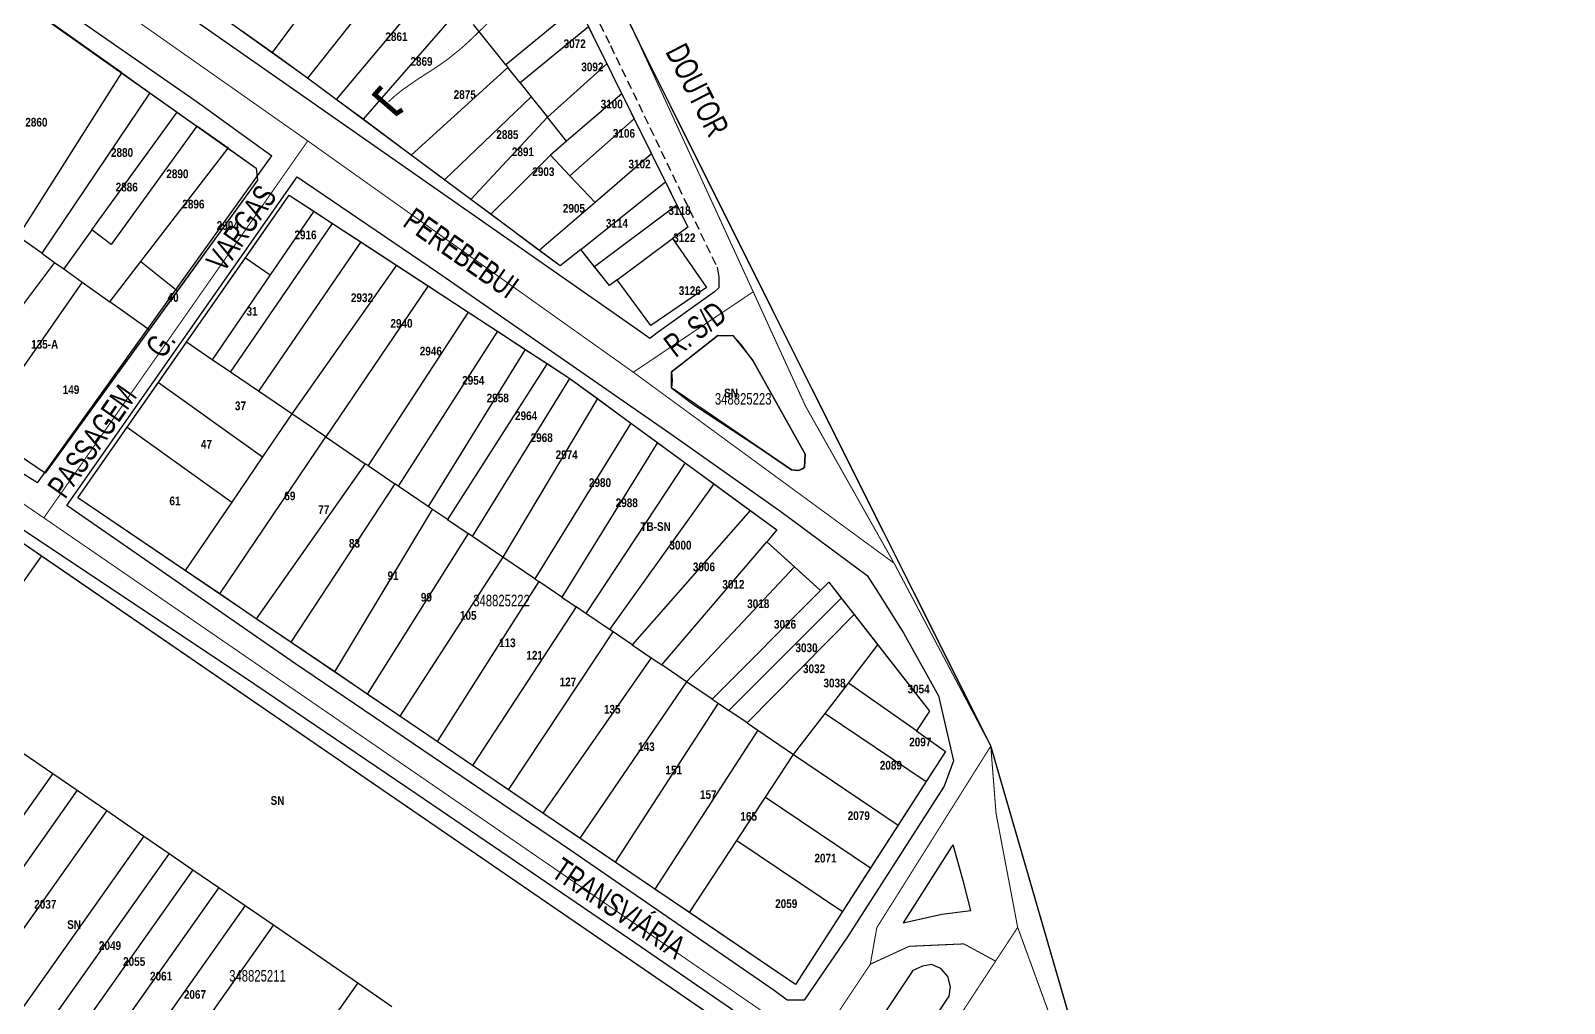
# Model space of a CAD drawing. Extents: x 203136 to 205923, y 4839890 to 4842982.
# Drawn here: x 205272.8 to 205537.9, y 4841732.7 to 4841901 of the extents above; entities that cross this region are included whole.
import ezdxf
from ezdxf.enums import TextEntityAlignment as Align

# ---------------------------------------------------------------- set-up
doc = ezdxf.new("R2010")
doc.units = 0
doc.header["$LTSCALE"] = 1.5
doc.header["$MEASUREMENT"] = 0
doc.linetypes.add('TRACO_15', pattern=[3, 2, -1])
for name, color, linetype in [('CD_MALHA_LOTES', 40, 'CONTINUOUS'), ('CD_TXT_QUADRA', 7, 'CONTINUOUS'), ('HD-CURSO-PERENE', 170, 'CONTINUOUS'), ('LM-LIM-SETOR-FISCAL', 7, 'CONTINUOUS'), ('RU-QUADRAS', 210, 'CONTINUOUS'), ('SV-EIXO-RUA-N-PAV', 6, 'CONTINUOUS'), ('SV-EIXO-RUA-PAV', 20, 'CONTINUOUS'), ('SV-PONTE-BUEIRO', 249, 'CONTINUOUS'), ('SV-RUA-NAO-PAV-S-GUIA-C-GUIA', 7, 'CONTINUOUS'), ('SV-RUA-PAVIM-S-GUIA-C-GUIA', 7, 'CONTINUOUS'), ('SV-TXT-RUA-N-PAV-S-GUIA-C-GUIA', 7, 'CONTINUOUS'), ('SV-TXT-RUA-PAV-S-GUIA-C-GUIA', 7, 'CONTINUOUS'), ('Th_NmrPort', 1, 'CONTINUOUS')]:
    doc.layers.add(name, color=color, linetype=linetype)
doc.styles.add('3488-25-2D_TXT$0$ARIAL', font='ARIAL.TTF')
doc.styles.add('ARIAL', font='ARIAL.TTF')
doc.styles.get("Standard").update_dxf_attribs({"font": 'swisscbo.ttf'})
doc.linetypes.add('Limite', pattern='A,20,-3,[130,ltypeshp.shx,S=6.35,R=0,X=0,Y=0],-3,20', length=46)

msp = doc.modelspace()

# ---------------------------------------------------------------- linework, layer by layer
at = {"layer": 'CD_MALHA_LOTES', "linetype": 'Continuous'}
for p, q in [((205328.87, 4841916.45), (205314.52, 4841897.19)), ((205335.72, 4841911.84), (205320.67, 4841892.79)), ((205341.31, 4841907.82), (205325.61, 4841889.11)), ((205367.43, 4841905.32), (205354.93, 4841895.05)), ((205288.56, 4841893.67), (205276.17, 4841902.47)), ((205346.38, 4841904.18), (205330.25, 4841885.66)), ((205314.52, 4841897.19), (205309.08, 4841901.08)), ((205354.93, 4841895.05), (205349.37, 4841902.03)), ((205369.23, 4841901.67), (205357.41, 4841891.94)), ((205369.23, 4841901.67), (205372.4, 4841895.28)), ((205320.67, 4841892.79), (205314.52, 4841897.19)), ((205355.28, 4841894.61), (205338.56, 4841879.47)), ((205354.93, 4841895.05), (205355.28, 4841894.61)), ((205357.41, 4841891.94), (205355.28, 4841894.61)), ((205372.4, 4841895.28), (205362.11, 4841886.03)), ((205372.4, 4841895.28), (205374.98, 4841890.07)), ((205270.64, 4841865.4), (205288.56, 4841893.67)), ((205288.56, 4841893.67), (205293.41, 4841890.24)), ((205325.61, 4841889.11), (205320.67, 4841892.79)), ((205357.41, 4841891.94), (205359.31, 4841889.54)), ((205293.41, 4841890.24), (205274.69, 4841862.5)), ((205293.41, 4841890.24), (205298.09, 4841886.91)), ((205344.3, 4841875.2), (205359.31, 4841889.54)), ((205359.31, 4841889.54), (205362.11, 4841886.03)), ((205374.98, 4841890.07), (205365.43, 4841881.86)), ((205374.98, 4841890.07), (205377.13, 4841885.73)), ((205283.36, 4841866.51), (205298.09, 4841886.91)), ((205298.09, 4841886.91), (205301.52, 4841884.47)), ((205330.25, 4841885.66), (205325.61, 4841889.11)), ((205301.52, 4841884.47), (205286.71, 4841863.98)), ((205306.91, 4841880.64), (205301.52, 4841884.47)), ((205338.56, 4841879.47), (205330.25, 4841885.66)), ((205362.11, 4841886.03), (205348.89, 4841871.79)), ((205365.43, 4841881.86), (205362.11, 4841886.03)), ((205377.13, 4841885.73), (205366.02, 4841875.89)), ((205377.13, 4841885.73), (205380.12, 4841879.68)), ((205365.43, 4841881.86), (205362.64, 4841879.47)), ((205291.84, 4841861.05), (205306.91, 4841880.64)), ((205306.91, 4841880.64), (205311.75, 4841877.21)), ((205344.3, 4841875.2), (205338.56, 4841879.47)), ((205362.64, 4841879.47), (205352.33, 4841869.23)), ((205366.02, 4841875.89), (205362.64, 4841879.47)), ((205380.12, 4841879.68), (205370.36, 4841871.29)), ((205380.12, 4841879.68), (205382.53, 4841874.82)), ((205311.75, 4841877.21), (205312, 4841875.13)), ((205312, 4841875.13), (205298.15, 4841856)), ((205348.89, 4841871.79), (205344.3, 4841875.2)), ((205366.02, 4841875.89), (205370.36, 4841871.29)), ((205367.89, 4841863.16), (205382.53, 4841874.82)), ((205382.53, 4841874.82), (205384.52, 4841870.8)), ((205309.91, 4841861.68), (205317.49, 4841872.55)), ((205317.49, 4841872.55), (205321.72, 4841869.78)), ((205352.33, 4841869.23), (205348.89, 4841871.79)), ((205370.36, 4841871.29), (205360.71, 4841862.99)), ((205384.52, 4841870.8), (205370.28, 4841860.15)), ((205384.52, 4841870.8), (205386.39, 4841867.02)), ((205321.72, 4841869.78), (205314.18, 4841858.76)), ((205321.72, 4841869.78), (205324.98, 4841867.65)), ((205360.71, 4841862.99), (205352.33, 4841869.23)), ((205274.69, 4841862.5), (205270.64, 4841865.4)), ((205283.36, 4841866.51), (205278.5, 4841859.78)), ((205286.71, 4841863.98), (205283.36, 4841866.51)), ((205307.35, 4841841.9), (205324.98, 4841867.65)), ((205324.98, 4841867.65), (205329.88, 4841864.45)), ((205386.39, 4841867.02), (205383.75, 4841865.05)), ((205329.88, 4841864.45), (205312.19, 4841838.61)), ((205329.88, 4841864.45), (205336.01, 4841860.44)), ((205364.31, 4841860.31), (205360.71, 4841862.99)), ((205367.89, 4841863.16), (205364.31, 4841860.31)), ((205370.28, 4841860.15), (205367.89, 4841863.16)), ((205374.15, 4841857.87), (205383.75, 4841865.05)), ((205383.75, 4841865.05), (205389.63, 4841856.54)), ((205276.93, 4841860.91), (205258.24, 4841836.03)), ((205274.69, 4841862.5), (205276.93, 4841860.91)), ((205276.93, 4841860.91), (205278.5, 4841859.78)), ((205286.47, 4841854.08), (205291.84, 4841861.05)), ((205291.84, 4841861.05), (205298.15, 4841856)), ((205299.72, 4841847.08), (205309.91, 4841861.68)), ((205309.91, 4841861.68), (205314.18, 4841858.76)), ((205336.01, 4841860.44), (205317.92, 4841834.72)), ((205336.01, 4841860.44), (205341.49, 4841856.85)), ((205372.85, 4841856.9), (205370.28, 4841860.15)), ((205281.69, 4841857.5), (205264.02, 4841832.1)), ((205278.5, 4841859.78), (205281.69, 4841857.5)), ((205281.69, 4841857.5), (205286.47, 4841854.08)), ((205314.18, 4841858.76), (205304.14, 4841844.08)), ((205374.15, 4841857.87), (205372.85, 4841856.9)), ((205380, 4841849.97), (205374.15, 4841857.87)), ((205298.15, 4841856), (205293.25, 4841849.23)), ((205341.49, 4841856.85), (205323.82, 4841830.71)), ((205341.49, 4841856.85), (205348.41, 4841852.32)), ((205389.63, 4841856.54), (205380, 4841849.97)), ((205293.25, 4841849.23), (205286.47, 4841854.08)), ((205348.41, 4841852.32), (205331.13, 4841825.75)), ((205348.41, 4841852.32), (205353.49, 4841849)), ((205293.25, 4841849.23), (205275.29, 4841824.43)), ((205294.87, 4841840.13), (205299.72, 4841847.08)), ((205304.14, 4841844.08), (205299.72, 4841847.08)), ((205353.49, 4841849), (205336.34, 4841822.21)), ((205353.49, 4841849), (205358.3, 4841845.86)), ((205383.58, 4841841.95), (205391.61, 4841848.24)), ((205391.61, 4841848.24), (205394.2, 4841848.24)), ((205394.2, 4841848.24), (205397.66, 4841843.92)), ((205358.3, 4841845.86), (205341.51, 4841818.7)), ((205358.3, 4841845.86), (205362.07, 4841843.39)), ((205307.35, 4841841.9), (205304.14, 4841844.08)), ((205312.19, 4841838.61), (205307.35, 4841841.9)), ((205362.07, 4841843.39), (205344.83, 4841816.44)), ((205362.07, 4841843.39), (205365.98, 4841840.83)), ((205383.58, 4841839.23), (205383.58, 4841841.95)), ((205397.66, 4841843.92), (205406.67, 4841827.76)), ((205289.48, 4841832.41), (205294.87, 4841840.13)), ((205294.87, 4841840.13), (205312.86, 4841827.25)), ((205349.15, 4841813.51), (205365.98, 4841840.83)), ((205365.98, 4841840.83), (205370.78, 4841837.34)), ((205404.33, 4841825.04), (205383.58, 4841839.23)), ((205317.92, 4841834.72), (205312.19, 4841838.61)), ((205370.78, 4841837.34), (205354.41, 4841809.94)), ((205370.78, 4841837.34), (205376.54, 4841833.12)), ((205317.92, 4841834.72), (205312.86, 4841827.25)), ((205323.82, 4841830.71), (205317.92, 4841834.72)), ((205275.29, 4841824.43), (205264.02, 4841832.1)), ((205280.96, 4841820.19), (205289.48, 4841832.41)), ((205289.48, 4841832.41), (205307.57, 4841819.45)), ((205376.54, 4841833.12), (205359.94, 4841806.18)), ((205376.54, 4841833.12), (205381.14, 4841829.75)), ((205305.47, 4841803.55), (205323.82, 4841830.71)), ((205323.82, 4841830.71), (205330.63, 4841826.09)), ((205381.14, 4841829.75), (205364.63, 4841803)), ((205381.14, 4841829.75), (205385.93, 4841826.25)), ((205312.86, 4841827.25), (205307.57, 4841819.45)), ((205330.63, 4841826.09), (205311.76, 4841799.28)), ((205331.13, 4841825.75), (205330.63, 4841826.09)), ((205331.13, 4841825.75), (205335.72, 4841822.63)), ((205385.93, 4841826.25), (205368.76, 4841800.2)), ((205385.93, 4841826.25), (205390.87, 4841822.63)), ((205406.67, 4841827.76), (205406.55, 4841825.41)), ((205405.56, 4841824.92), (205404.33, 4841825.04)), ((205406.55, 4841825.41), (205405.56, 4841824.92)), ((205335.72, 4841822.63), (205317.76, 4841795.21)), ((205336.34, 4841822.21), (205335.72, 4841822.63)), ((205341.51, 4841818.7), (205336.34, 4841822.21)), ((205390.87, 4841822.63), (205372.86, 4841797.41)), ((205390.87, 4841822.63), (205397.2, 4841818)), ((205299.52, 4841807.59), (205280.96, 4841820.19)), ((205307.57, 4841819.45), (205299.52, 4841807.59)), ((205325.35, 4841790.06), (205342.26, 4841818.19)), ((205342.26, 4841818.19), (205341.51, 4841818.7)), ((205344.83, 4841816.44), (205342.26, 4841818.19)), ((205397.2, 4841818), (205376.8, 4841794.74)), ((205397.2, 4841818), (205401.79, 4841814.65)), ((205344.83, 4841816.44), (205348.4, 4841814.02)), ((205270.54, 4841812.99), (205274.65, 4841810.17)), ((205348.4, 4841814.02), (205330.98, 4841786.24)), ((205349.15, 4841813.51), (205348.4, 4841814.02)), ((205354.41, 4841809.94), (205349.15, 4841813.51)), ((205381.89, 4841791.28), (205400.03, 4841812.58)), ((205401.79, 4841814.65), (205400.03, 4841812.58)), ((205400.03, 4841812.58), (205404.82, 4841808.23)), ((205274.65, 4841810.17), (205257.35, 4841785.74)), ((205274.65, 4841810.17), (205396.49, 4841726.57)), ((205354.41, 4841809.94), (205336.58, 4841782.44)), ((205359.94, 4841806.18), (205354.41, 4841809.94)), ((205305.47, 4841803.55), (205299.52, 4841807.59)), ((205404.82, 4841808.23), (205386.19, 4841788.36)), ((205404.82, 4841808.23), (205409.31, 4841804.16)), ((205360.63, 4841805.72), (205343.08, 4841778.03)), ((205359.94, 4841806.18), (205360.63, 4841805.72)), ((205364.63, 4841803), (205360.63, 4841805.72)), ((205409.31, 4841804.16), (205410.76, 4841805.61)), ((205410.76, 4841805.61), (205412.93, 4841802.84)), ((205311.76, 4841799.28), (205305.47, 4841803.55)), ((205364.63, 4841803), (205367.11, 4841801.31)), ((205409.31, 4841804.16), (205390.58, 4841785.37)), ((205393.48, 4841783.4), (205412.93, 4841802.84)), ((205412.93, 4841802.84), (205415.14, 4841800)), ((205317.76, 4841795.21), (205311.76, 4841799.28)), ((205367.11, 4841801.31), (205349.15, 4841773.91)), ((205368.76, 4841800.2), (205367.11, 4841801.31)), ((205372.86, 4841797.41), (205368.76, 4841800.2)), ((205415.14, 4841800), (205396.66, 4841781.24)), ((205415.14, 4841800), (205419.24, 4841794.76)), ((205355.41, 4841769.66), (205373.49, 4841796.99)), ((205373.49, 4841796.99), (205372.86, 4841797.41)), ((205376.8, 4841794.74), (205373.49, 4841796.99)), ((205325.35, 4841790.06), (205317.76, 4841795.21)), ((205376.8, 4841794.74), (205380.06, 4841792.52)), ((205414.15, 4841788.13), (205419.24, 4841794.76)), ((205419.24, 4841794.76), (205428.19, 4841783.3)), ((205380.06, 4841792.52), (205361.34, 4841765.64)), ((205380.06, 4841792.52), (205381.89, 4841791.28)), ((205386.19, 4841788.36), (205381.89, 4841791.28)), ((205330.98, 4841786.24), (205325.35, 4841790.06)), ((205336.58, 4841782.44), (205330.98, 4841786.24)), ((205386.19, 4841788.36), (205367.72, 4841761.31)), ((205390.58, 4841785.37), (205386.19, 4841788.36)), ((205410.12, 4841782.87), (205414.15, 4841788.13)), ((205425.9, 4841779.87), (205414.15, 4841788.13)), ((205391.66, 4841784.64), (205373.83, 4841757.16)), ((205390.58, 4841785.37), (205391.66, 4841784.64)), ((205391.66, 4841784.64), (205393.48, 4841783.4)), ((205396.66, 4841781.24), (205393.48, 4841783.4)), ((205428.19, 4841783.3), (205425.9, 4841779.87)), ((205343.08, 4841778.03), (205336.58, 4841782.44)), ((205396.66, 4841781.24), (205398.51, 4841779.99)), ((205404.69, 4841775.79), (205410.12, 4841782.87)), ((205410.12, 4841782.87), (205427.59, 4841771.09)), ((205268.55, 4841778.05), (205276.6, 4841772.51)), ((205349.15, 4841773.91), (205343.08, 4841778.03)), ((205398.51, 4841779.99), (205380.68, 4841752.51)), ((205398.51, 4841779.99), (205404.69, 4841775.79)), ((205425.9, 4841779.87), (205430.96, 4841776.32)), ((205399.82, 4841768.41), (205404.69, 4841775.79)), ((205404.69, 4841775.79), (205422.73, 4841763.54)), ((205430.96, 4841776.32), (205427.59, 4841771.09)), ((205355.41, 4841769.66), (205349.15, 4841773.91)), ((205276.6, 4841772.51), (205254.17, 4841740.77)), ((205276.6, 4841772.51), (205280.85, 4841769.6)), ((205427.59, 4841771.09), (205422.73, 4841763.54)), ((205280.85, 4841769.6), (205258.37, 4841737.78)), ((205280.85, 4841769.6), (205285.93, 4841766.11)), ((205361.34, 4841765.64), (205355.41, 4841769.66)), ((205394.89, 4841760.93), (205399.82, 4841768.41)), ((205399.82, 4841768.41), (205417.98, 4841756.17)), ((205285.93, 4841766.11), (205263.39, 4841734.2)), ((205285.93, 4841766.11), (205292.36, 4841761.69)), ((205367.72, 4841761.31), (205361.34, 4841765.64)), ((205422.73, 4841763.54), (205417.98, 4841756.17)), ((205292.36, 4841761.69), (205269.75, 4841729.68)), ((205292.36, 4841761.69), (205296.72, 4841758.69)), ((205373.83, 4841757.16), (205367.72, 4841761.31)), ((205386.66, 4841748.45), (205394.89, 4841760.93)), ((205394.89, 4841760.93), (205413.13, 4841748.64)), ((205296.72, 4841758.69), (205274.06, 4841726.61)), ((205296.72, 4841758.69), (205300.84, 4841755.86)), ((205380.68, 4841752.51), (205373.83, 4841757.16)), ((205300.84, 4841755.86), (205278.13, 4841723.71)), ((205300.84, 4841755.86), (205305.34, 4841752.77)), ((205417.98, 4841756.17), (205413.13, 4841748.64)), ((205305.34, 4841752.77), (205282.58, 4841720.55)), ((205305.34, 4841752.77), (205309.87, 4841749.66)), ((205386.66, 4841748.45), (205380.68, 4841752.51)), ((205309.87, 4841749.66), (205287.05, 4841717.36)), ((205309.87, 4841749.66), (205314.74, 4841746.31)), ((205314.74, 4841746.31), (205291.87, 4841713.93)), ((205314.74, 4841746.31), (205329.34, 4841736.28)), ((205404.99, 4841736.01), (205386.66, 4841748.45)), ((205413.13, 4841748.64), (205404.99, 4841736.01)), ((205329.34, 4841736.28), (205306.3, 4841703.66)), ((205329.34, 4841736.28), (205335.25, 4841732.22))]:
    msp.add_line(p, q, dxfattribs=at)
msp.add_point((205306.91, 4841880.64), dxfattribs=at)
at = {"layer": 'HD-CURSO-PERENE', "const_width": 0.18}
msp.add_lwpolyline([(205334.67, 4841888.71), (205335.781399, 4841889.731215), (205336.949641, 4841890.674028), (205339.403989, 4841892.39688), (205340.760559, 4841893.275161), (205342.024286, 4841894.085741), (205343.278017, 4841894.90985), (205344.91, 4841896.06), (205347.239207, 4841897.949167), (205348.355905, 4841898.953745), (205349.447681, 4841899.985706), (205350.769908, 4841901.281987), (205352.914657, 4841903.377864), (205354.019614, 4841904.39414), (205355.206399, 4841905.405005), (205356.39737, 4841906.325724), (205357.635148, 4841907.177885), (205359, 4841907.99), (205361.711884, 4841909.267208), (205363.105187, 4841909.830859), (205364.502197, 4841910.382927)], dxfattribs=at)
at = {"layer": 'LM-LIM-SETOR-FISCAL', "linetype": 'Limite', "ltscale": 0.1, "flags": 128}
msp.add_lwpolyline([(203469.377234, 4841362.89061, 0.25, 0.25, 0), (203519.491753, 4841421.251163, 0.25, 0.25, 0), (203539.040039, 4841445.453803, 0.25, 0.25, 0), (203552.611299, 4841461.387824, 0.25, 0.25, 0), (203566.238133, 4841484.68956, 0.25, 0.25, 0), (203609.99, 4841529.19, 0.25, 0.25, 0), (203632, 4841555.03, 0.25, 0.25, 0), (203660.44, 4841587.64, 0.25, 0.25, 0), (203674.06, 4841602.04, 0.25, 0.25, 0), (203710.04, 4841645.13, 0.25, 0.25, 0), (203742.06, 4841682.63, 0.25, 0.25, 0), (203749.59, 4841692.3, 0.25, 0.25, 0), (203765.8, 4841714.59, 0.25, 0.25, 0), (203770.437717, 4841723.305383, 0.25, 0.25, 0), (203714.413653, 4841762.64358, 0.25, 0.25, 0), (203723.585168, 4841777.541949, 0.25, 0.25, 0), (203744.064325, 4841808.260684, 0.25, 0.25, 0), (203754.769339, 4841823.620052, 0.25, 0.25, 0), (203763.612611, 4841832.928759, 0.25, 0.25, 0), (203773.572638, 4841842.432366, 0.25, 0.25, 0), (203784.091768, 4841852.942481, 0.25, 0.25, 0), (203799.86552, 4841866.904972, 0.25, 0.25, 0), (203809.371409, 4841877.624378, 0.25, 0.25, 0), (203820.293068, 4841888.950542, 0.25, 0.25, 0), (203834.046268, 4841882.073942, 0.25, 0.25, 0), (204046.7661, 4842201.182221, 0.25, 0.25, 0), (204178.512752, 4842399.235913, 0.25, 0.25, 0), (204339.269682, 4842642.311478, 0.25, 0.25, 0), (204394.703106, 4842727.956118, 0.25, 0.25, 0), (204455.679872, 4842818.312599, 0.25, 0.25, 0), (204552.409898, 4842958.280115, 0.18, 0.18, 0), (204552.411197, 4842958.281995, 0.25, 0.25, 0), (204552.409898, 4842958.280115, 0.25, 0.25, 0), (204552.41, 4842958.28, 0.25, 0.25, 0), (204636.88, 4842865.48, 0.25, 0.25, 0), (204802.20702, 4842671.508044, 0.25, 0.25, 0), (204837.727029, 4842630.149129, 0.25, 0.25, 0), (205008.271732, 4842430.409897, 0.25, 0.25, 0), (205138.673959, 4842279.328213, 0.25, 0.25, 0), (205174.437256, 4842238.699161, 0.25, 0.25, 0), (205203.631784, 4842204.152303, 0.25, 0.25, 0), (205240.124945, 4842163.766539, 0.25, 0.25, 0), (205267.85, 4842136.34, 0.25, 0.25, 0), (205295.915353, 4842071.881893, 0.25, 0.25, 0), (205307.647026, 4842046.742594, 0.25, 0.25, 0), (205351.13, 4841954.04, 0.25, 0.25, 0), (205379.26, 4841896.27, 0.25, 0.25, 0), (205405.061808, 4841844.580735, 0.25, 0.25, 0), (205438.77, 4841777.24, 0.25, 0.25, 0), (205460.65, 4841701.79, 0.25, 0.25, 0), (205500.37, 4841613.55, 0.25, 0.25, 0), (205574.15, 4841463.73, 0.25, 0.25, 0), (205576.19, 4841458.65, 0.25, 0.25, 0), (205586.52, 4841433.19, 0.25, 0.25, 0), (205615.29, 4841364.14, 0.25, 0.25, 0), (205647.73668, 4841231.470751, 0.25, 0.25, 0), (205655.460047, 4841210.753747, 0.25, 0.25, 0), (205675.209194, 4841159.41187, 0.25, 0.25, 0), (205690.04619, 4841124.071091, 0.25, 0.25, 0), (205704.679922, 4841088.324092, 0.25, 0.25, 0), (205713.35, 4841065.22, 0.25, 0.25, 0), (205719.94, 4841049.35, 0.25, 0.25, 0), (205719.957412, 4841049.304741, 0, 0, 0), (205790.360912, 4840892.191443, 0, 0, 0)], format="xyseb", dxfattribs=at)
at = {"layer": 'RU-QUADRAS', "color": 6, "linetype": 'Continuous'}
for points in [[(205197.69, 4841980.7), (205266.48, 4842085.97), (205269.61, 4842085.97), (205327.91, 4841972.55), (205325.08, 4841967.24), (205335.24, 4841956.77), (205337.14, 4841958.71), (205355.36, 4841924.57), (205356.96, 4841926.48), (205386.39, 4841867.02), (205383.75, 4841865.05), (205389.63, 4841856.54), (205380, 4841849.97), (205374.15, 4841857.87), (205372.85, 4841856.9), (205367.89, 4841863.16), (205364.31, 4841860.31), (205320.67, 4841892.79)], [(205148.83, 4841910.43), (205185.98, 4841964.09), (205270.63, 4841906.39), (205311.75, 4841877.21), (205312, 4841875.13), (205275.29, 4841824.43)], [(205280.96, 4841820.19), (205317.49, 4841872.55), (205365.98, 4841840.83), (205401.79, 4841814.65), (205400.03, 4841812.58), (205409.31, 4841804.16), (205410.76, 4841805.61), (205428.19, 4841783.3), (205425.9, 4841779.87), (205430.96, 4841776.32), (205404.99, 4841736.01)], [(205232, 4841756.55), (205270.54, 4841812.99), (205396.49, 4841726.57), (205396.81, 4841724.44), (205356.43, 4841666.87), (205311.08, 4841698), (205312.14, 4841699.5)]]:
    msp.add_lwpolyline(points, close=True, dxfattribs=at)
msp.add_lwpolyline([(205383.58, 4841839.23), (205383.58, 4841841.95), (205391.61, 4841848.24), (205394.2, 4841848.24), (205397.66, 4841843.92), (205406.67, 4841827.76), (205406.55, 4841825.41, -0.2858510786), (205404.33, 4841825.04)], format="xyb", close=True, dxfattribs=at)
at = {"layer": 'SV-EIXO-RUA-N-PAV', "const_width": 0.18, "flags": 128}
msp.add_lwpolyline([(205320.69, 4841881.92), (205275.06, 4841816.72)], dxfattribs=at)
at = {"layer": 'SV-EIXO-RUA-PAV', "const_width": 0.18, "flags": 128}
for points in [[(205303.22, 4842062.68), (205339.74, 4841982.71), (205364.62, 4841927.64), (205378.28, 4841898.15), (205397.7, 4841855.82), (205406.74, 4841836.04), (205422.05, 4841808.88)], [(205184.58, 4841977.59), (205320.69, 4841881.92), (205376.97, 4841841.91), (205422.05, 4841808.88)], [(205139.49, 4841909.86), (205271.86, 4841818.91), (205275.06, 4841816.72), (205408.37, 4841725.12)], [(205376.97, 4841841.91), (205397.7, 4841855.82)], [(205422.05, 4841808.88), (205438.77, 4841777.24)], [(204958.77, 4841049.34), (204993.9, 4841102.15), (204998.39, 4841108.91), (205087.2, 4841242.39), (205125.3, 4841299.86), (205134.69, 4841313.91), (205164.42, 4841358.45), (205178.37, 4841379.43), (205192.49, 4841400.64), (205270.64, 4841518.11), (205359.88, 4841652.24), (205387.33, 4841693.5), (205408.37, 4841725.12), (205417.95, 4841739.52), (205419.07, 4841745.84), (205438.77, 4841777.24)], [(205438.77, 4841777.24), (205439.68, 4841765.61), (205443.42, 4841745.88), (205456.58, 4841709.81), (205504.59, 4841606.78), (205530.79, 4841554.64), (205533.51, 4841549.58), (205536.61, 4841543.83), (205557.12, 4841498.66), (205561.14, 4841488.84), (205565.89, 4841477.27), (205614.43, 4841363.94), (205621.03, 4841345.3), (205622.65, 4841328.16), (205628.21, 4841291.58), (205631.29, 4841278.03)], [(205443.42, 4841745.88), (205439.6, 4841740.05), (205411.5, 4841697.12), (205409.7, 4841688.9), (205403.4, 4841679.42), (205377.16, 4841639.99), (205288.24, 4841506.37), (205210.67, 4841389.8), (205196.08, 4841367.87), (205180.54, 4841344.52), (205108.81, 4841236.73), (205101.98, 4841226.46), (205015.95, 4841097.18), (205011.47, 4841090.45), (204984.12, 4841049.34)], [(205417.95, 4841739.52), (205424.66, 4841742.61), (205434.1, 4841743.03), (205439.6, 4841740.05)]]:
    msp.add_lwpolyline(points, dxfattribs=at)
at = {"layer": 'SV-PONTE-BUEIRO', "const_width": 0.8}
msp.add_lwpolyline([(205337.06, 4841887.31), (205336.05, 4841886.68), (205332.27, 4841889.95), (205333.43, 4841891.3)], dxfattribs=at)
at = {"layer": 'SV-RUA-NAO-PAV-S-GUIA-C-GUIA'}
for points in [[(205273.97, 4841822.8), (205314.48, 4841879.31)], [(205279.06, 4841818.84), (205318.86, 4841875.7)]]:
    msp.add_lwpolyline(points, dxfattribs=at)
at = {"layer": 'SV-RUA-PAVIM-S-GUIA-C-GUIA', "linetype": 'TRACO_15', "ltscale": 0.5}
msp.add_lwpolyline([(205336.54, 4841971.29), (205349.8, 4841942.86), (205354.26, 4841936.48), (205373.03, 4841898.41), (205391.44, 4841860.07)], dxfattribs=at)
at = {"layer": 'SV-RUA-PAVIM-S-GUIA-C-GUIA'}
for points in [[(205273.97, 4841822.8), (205268.51, 4841826.19), (205210.21, 4841865.75), (205159.51, 4841899.83), (205147.06, 4841908.26), (205145.76, 4841909.93), (205145.3, 4841910.91), (205145.18, 4841911.92), (205146.09, 4841913.53), (205172.39, 4841951.94), (205183.3, 4841967.87), (205185.07, 4841968.4), (205187.16, 4841967.97), (205196.21, 4841962.18), (205241.64, 4841930.28), (205301.42, 4841888.77), (205314.48, 4841879.31)], [(205391.44, 4841860.07), (205391.76, 4841858.34), (205391.77, 4841856.5), (205391, 4841855.79), (205381.1, 4841848.74), (205379.81, 4841847.77), (205378.19, 4841848.87), (205318.8, 4841890.4), (205288.81, 4841911.4)], [(205318.86, 4841875.7), (205343.13, 4841859.23), (205383.26, 4841831.38), (205402.46, 4841817.81), (205417.39, 4841806.74), (205419.36, 4841803.72), (205423.72, 4841796.69), (205429.72, 4841785.96), (205432.34, 4841774.67), (205430.71, 4841770.29), (205425.75, 4841762.61), (205413.98, 4841744.26), (205406.49, 4841733.27), (205403.58, 4841733.27), (205401.32, 4841734.99), (205366.01, 4841759.32), (205318.57, 4841791.47), (205279.06, 4841818.84)], [(205385.322119, 4841843.326268), (205383.58, 4841841.95), (205383.69, 4841840.45), (205383.58, 4841839.23), (205387.214984, 4841836.43584), (205398.85447, 4841828.784471), (205404.33, 4841825.04), (205405.56, 4841824.92), (205406.55, 4841825.41), (205406.67, 4841827.76), (205397.66, 4841843.92), (205395.6, 4841846.7), (205394.2, 4841848.24), (205392.37, 4841848.13), (205391.61, 4841848.24), (205385.322119, 4841843.326268)], [(205271.05, 4841814.98), (205311.52, 4841787.98), (205339.62, 4841768.91), (205376.32, 4841743.9), (205393.78, 4841731.92), (205398.7, 4841727.98), (205399.57, 4841727.05), (205399.99, 4841725.7), (205399.57, 4841724.2), (205398.26, 4841721.61), (205389.19, 4841707.35), (205362.24, 4841667.01), (205359.14, 4841662.57), (205356.79, 4841662.57), (205334.77, 4841677.61), (205308.33, 4841695.86), (205253.83, 4841733.99), (205235.07, 4841747.16), (205228.48, 4841751.87)], [(205431.96, 4841759.8), (205423.63, 4841746.68)], [(205433.94, 4841754.16), (205432.29, 4841760.18), (205431.88, 4841759.68)], [(205435.31, 4841748.81), (205433.93, 4841754.2)], [(205430.3, 4841748.15), (205435.31, 4841748.81)], [(205423.63, 4841746.68), (205430.3, 4841748.15)], [(205425.27, 4841738.42), (205399.6, 4841699.89)], [(205431.58, 4841734.01), (205431.82, 4841735.58), (205431.37, 4841737.41), (205430.15, 4841738.8), (205428.53, 4841739.49), (205426.97, 4841739.18), (205425.17, 4841738.38), (205425.27, 4841738.42)], [(205406.45, 4841696.18), (205431.58, 4841734.01)]]:
    msp.add_lwpolyline(points, dxfattribs=at)

# ---------------------------------------------------------------- texts
at = {"layer": 'CD_TXT_QUADRA', "linetype": 'Continuous', "style": 'ARIAL', "width": 0.7}
for s, p in [('348825223', (205391.07, 4841836.3)), ('348825222', (205349.29, 4841801.42)), ('348825211', (205307.1, 4841736.51))]:
    msp.add_text(s, height=2, dxfattribs=at).set_placement(p)
at = {"layer": 'SV-TXT-RUA-N-PAV-S-GUIA-C-GUIA', "style": 'ARIAL', "width": 0.7}
msp.add_text('PASSAGEM       G.             VARGAS', height=4, rotation=55, dxfattribs=at).set_placement((205278.73, 4841819.84))
at = {"layer": 'SV-TXT-RUA-PAV-S-GUIA-C-GUIA', "width": 0.7}
for s, rotation, style, p in [('DOUTOR', 297, 'ARIAL', (205382.439511, 4841897.36194)), ('PEREBEBUI', 325, 'ARIAL', (205336.91, 4841867.31)), ('R. S/D', 36.9738277, '3488-25-2D_TXT$0$ARIAL', (205384.264089, 4841844.32362)), ('TRANSVIÁRIA', 326, 'ARIAL', (205362.57, 4841754.84))]:
    msp.add_text(s, height=4, rotation=rotation, dxfattribs=dict(at, style=style)).set_placement(p)
at = {"layer": 'Th_NmrPort', "color": 1}
for s, p in [('2861', (205334.108554, 4841899.947271)), ('3072', (205364.918554, 4841898.727271)), ('2869', (205338.438554, 4841895.667271)), ('3092', (205367.978554, 4841894.717271)), ('2875', (205345.918554, 4841889.937271)), ('3100', (205371.328554, 4841888.287271)), ('2860', (205271.858554, 4841885.157271)), ('3106', (205373.438554, 4841883.227271)), ('2885', (205353.288554, 4841883.017271)), ('2880', (205286.668554, 4841879.907271)), ('2891', (205355.978554, 4841880.037271)), ('3102', (205376.138554, 4841877.917271)), ('2890', (205296.238554, 4841876.227271)), ('2903', (205359.508554, 4841876.597271)), ('2886', (205287.478554, 4841873.937271)), ('2896', (205299.008554, 4841870.987271)), ('2905', (205364.788554, 4841870.257271)), ('3118', (205383.048554, 4841869.877271)), ('2904', (205304.948554, 4841867.287271)), ('3114', (205372.238554, 4841867.677271)), ('2916', (205318.388554, 4841865.667271)), ('3122', (205383.878554, 4841865.167271)), ('40', (205296.448554, 4841854.847271)), ('2932', (205328.148554, 4841854.797271)), ('3126', (205384.828554, 4841856.027271)), ('31', (205310.108554, 4841852.437271)), ('2940', (205334.988554, 4841850.367271)), ('135-A', (205272.868554, 4841846.737271)), ('2946', (205340.058554, 4841845.557271)), ('149', (205278.328554, 4841838.887271)), ('2954', (205347.388554, 4841840.497271)), ('SN', (205392.678554, 4841838.317271)), ('37', (205308.098554, 4841836.097271)), ('2958', (205351.628554, 4841837.457271)), ('2964', (205356.518554, 4841834.377271)), ('2968', (205359.218554, 4841830.587271)), ('47', (205302.218554, 4841829.457271)), ('2974', (205363.538554, 4841827.637271)), ('2980', (205369.298554, 4841822.817271)), ('61', (205296.768554, 4841819.647271)), ('69', (205316.638554, 4841820.507271)), ('77', (205322.498554, 4841818.137271)), ('2988', (205373.928554, 4841819.327271)), ('TB-SN', (205378.198554, 4841815.217271)), ('83', (205327.808554, 4841812.317271)), ('3000', (205383.208554, 4841811.997271)), ('91', (205334.488554, 4841806.707271)), ('3006', (205387.268554, 4841808.247271)), ('3012', (205392.358554, 4841805.217271)), ('99', (205340.238554, 4841802.987271)), ('3018', (205396.658554, 4841801.867271)), ('105', (205346.998554, 4841799.837271)), ('3026', (205401.288554, 4841798.307271)), ('113', (205353.758554, 4841795.107271)), ('121', (205358.488554, 4841792.967271)), ('3030', (205405.008554, 4841794.247271)), ('3032', (205406.308554, 4841790.617271)), ('127', (205364.228554, 4841788.347271)), ('3038', (205409.848554, 4841788.147271)), ('3054', (205424.378554, 4841787.117271)), ('135', (205371.888554, 4841783.617271)), ('143', (205377.798554, 4841777.137271)), ('2097', (205424.668554, 4841777.947271)), ('151', (205382.528554, 4841773.087271)), ('2089', (205419.588554, 4841773.927271)), ('SN', (205314.268554, 4841767.827271)), ('157', (205388.498554, 4841768.867271)), ('165', (205395.488554, 4841765.087271)), ('2079', (205414.038554, 4841765.207271)), ('2071', (205408.288554, 4841757.857271)), ('2037', (205273.398554, 4841749.877271)), ('2059', (205401.498554, 4841749.987271)), ('SN', (205279.098554, 4841746.367271)), ('2049', (205284.588554, 4841742.737271)), ('2055', (205288.768554, 4841739.977271)), ('2061', (205293.418554, 4841737.447271)), ('2067', (205299.268554, 4841734.277271))]:
    msp.add_text(s, height=1.5, dxfattribs=at).set_placement(p, align=Align.MIDDLE_LEFT)

doc.saveas('drawing.dxf')
